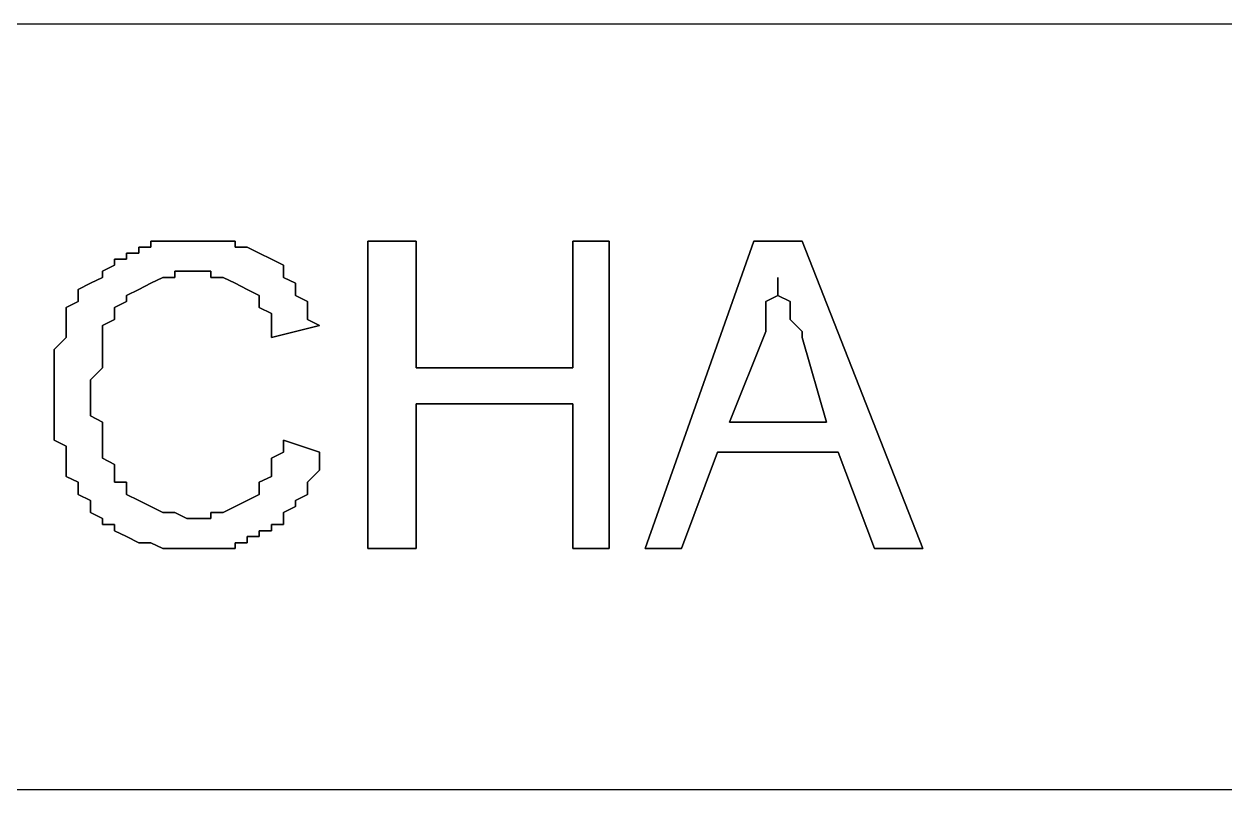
# Model space of a CAD drawing. Header units: metres. Extents: x 2.9 to 42.8, y 1.7 to 28.7.
# Drawn here: x 37.3256 to 37.6769, y 10.5851 to 10.8091 of the extents above; entities that cross this region are included whole.
import ezdxf

# ---------------------------------------------------------------- set-up
doc = ezdxf.new("R2010")
doc.units = ezdxf.units.M
doc.layers.add('NEGRO', color=7, linetype='Continuous')

msp = doc.modelspace()

# ---------------------------------------------------------------- linework, layer by layer
at = {"layer": 'NEGRO', "lineweight": -3}
for points in [[(42.3545, 10.8091), (36.389, 10.8091)], [(37.3662, 10.7456), (37.3627, 10.7456), (37.3662, 10.7456)], [(37.3627, 10.7456), (37.3627, 10.7438), (37.3627, 10.7456)], [(37.3698, 10.7456), (37.3662, 10.7456), (37.3698, 10.7456)], [(37.3733, 10.7456), (37.3698, 10.7456), (37.3733, 10.7456)], [(37.3768, 10.7456), (37.3733, 10.7456), (37.3768, 10.7456)], [(37.3803, 10.7456), (37.3768, 10.7456), (37.3803, 10.7456)], [(37.3839, 10.7456), (37.3803, 10.7456), (37.3839, 10.7456)], [(37.3874, 10.7456), (37.3839, 10.7456), (37.3874, 10.7456)], [(37.3874, 10.7438), (37.3874, 10.7456), (37.3874, 10.7438)], [(37.4403, 10.7456), (37.4262, 10.7456), (37.4403, 10.7456)], [(37.4262, 10.7456), (37.4262, 10.6557), (37.4262, 10.7456)], [(37.4403, 10.7086), (37.4403, 10.7456), (37.4403, 10.7086)], [(37.4968, 10.7456), (37.4862, 10.7456), (37.4968, 10.7456)], [(37.4862, 10.7456), (37.4862, 10.7086), (37.4862, 10.7456)], [(37.4968, 10.6557), (37.4968, 10.7456), (37.4968, 10.6557)], [(37.5391, 10.7456), (37.5073, 10.6557), (37.5391, 10.7456)], [(37.5532, 10.7456), (37.5391, 10.7456), (37.5532, 10.7456)], [(37.5885, 10.6557), (37.5532, 10.7456), (37.5885, 10.6557)], [(37.3592, 10.7421), (37.3556, 10.7421), (37.3592, 10.7421)], [(37.3556, 10.7421), (37.3556, 10.7403), (37.3556, 10.7421)], [(37.3627, 10.7438), (37.3592, 10.7438), (37.3627, 10.7438)], [(37.3592, 10.7438), (37.3592, 10.7421), (37.3592, 10.7438)], [(37.3909, 10.7438), (37.3874, 10.7438), (37.3909, 10.7438)], [(37.3944, 10.7421), (37.3909, 10.7438), (37.3944, 10.7421)], [(37.398, 10.7403), (37.3944, 10.7421), (37.398, 10.7403)], [(37.3521, 10.7386), (37.3486, 10.7368), (37.3521, 10.7386)], [(37.3556, 10.7403), (37.3521, 10.7403), (37.3556, 10.7403)], [(37.3521, 10.7403), (37.3521, 10.7386), (37.3521, 10.7403)], [(37.4015, 10.7386), (37.398, 10.7403), (37.4015, 10.7386)], [(37.4015, 10.7368), (37.4015, 10.7386), (37.4015, 10.7368)], [(37.3486, 10.735), (37.3451, 10.7333), (37.3486, 10.735)], [(37.3486, 10.7368), (37.3486, 10.735), (37.3486, 10.7368)], [(37.3627, 10.7333), (37.3662, 10.735), (37.3627, 10.7333)], [(37.3662, 10.735), (37.3698, 10.735), (37.3662, 10.735)], [(37.3698, 10.735), (37.3698, 10.7368), (37.3698, 10.735)], [(37.3698, 10.7368), (37.3733, 10.7368), (37.3698, 10.7368)], [(37.3733, 10.7368), (37.3768, 10.7368), (37.3733, 10.7368)], [(37.3768, 10.7368), (37.3803, 10.7368), (37.3768, 10.7368)], [(37.3803, 10.7368), (37.3803, 10.735), (37.3803, 10.7368)], [(37.3803, 10.735), (37.3839, 10.735), (37.3803, 10.735)], [(37.3839, 10.735), (37.3874, 10.7333), (37.3839, 10.735)], [(37.4015, 10.735), (37.4015, 10.7368), (37.4015, 10.735)], [(37.405, 10.7333), (37.4015, 10.735), (37.405, 10.7333)], [(37.5461, 10.7333), (37.5461, 10.735), (37.5461, 10.7333)], [(37.5461, 10.735), (37.5461, 10.7333), (37.5461, 10.735)], [(37.3451, 10.7333), (37.3415, 10.7315), (37.3451, 10.7333)], [(37.3415, 10.7315), (37.3415, 10.7297), (37.3415, 10.7315)], [(37.3556, 10.7297), (37.3592, 10.7315), (37.3556, 10.7297)], [(37.3592, 10.7315), (37.3627, 10.7333), (37.3592, 10.7315)], [(37.3874, 10.7333), (37.3909, 10.7315), (37.3874, 10.7333)], [(37.3909, 10.7315), (37.3944, 10.7297), (37.3909, 10.7315)], [(37.405, 10.7315), (37.405, 10.7333), (37.405, 10.7315)], [(37.405, 10.7297), (37.405, 10.7315), (37.405, 10.7297)], [(37.5461, 10.7315), (37.5461, 10.7333), (37.5461, 10.7315)], [(37.5461, 10.7333), (37.5461, 10.7315), (37.5461, 10.7333)], [(37.5461, 10.7297), (37.5461, 10.7315), (37.5461, 10.7297)], [(37.5461, 10.7315), (37.5461, 10.7297), (37.5461, 10.7315)], [(37.3415, 10.728), (37.338, 10.7262), (37.3415, 10.728)], [(37.3415, 10.7297), (37.3415, 10.728), (37.3415, 10.7297)], [(37.3521, 10.7262), (37.3556, 10.728), (37.3521, 10.7262)], [(37.3556, 10.728), (37.3556, 10.7297), (37.3556, 10.728)], [(37.3944, 10.7297), (37.3944, 10.728), (37.3944, 10.7297)], [(37.3944, 10.728), (37.3944, 10.7262), (37.3944, 10.728)], [(37.4086, 10.728), (37.405, 10.7297), (37.4086, 10.728)], [(37.4086, 10.7262), (37.4086, 10.728), (37.4086, 10.7262)], [(37.5426, 10.728), (37.5461, 10.7297), (37.5426, 10.728)], [(37.5426, 10.7244), (37.5426, 10.728), (37.5426, 10.7244)], [(37.5461, 10.7297), (37.5497, 10.728), (37.5461, 10.7297)], [(37.5497, 10.728), (37.5497, 10.7262), (37.5497, 10.728)], [(37.338, 10.7262), (37.338, 10.7244), (37.338, 10.7262)], [(37.338, 10.7244), (37.338, 10.7227), (37.338, 10.7244)], [(37.3521, 10.7244), (37.3521, 10.7262), (37.3521, 10.7244)], [(37.3521, 10.7227), (37.3521, 10.7244), (37.3521, 10.7227)], [(37.3944, 10.7262), (37.398, 10.7244), (37.3944, 10.7262)], [(37.398, 10.7244), (37.398, 10.7227), (37.398, 10.7244)], [(37.4086, 10.7244), (37.4086, 10.7262), (37.4086, 10.7244)], [(37.4086, 10.7227), (37.4086, 10.7244), (37.4086, 10.7227)], [(37.5426, 10.7227), (37.5426, 10.7244), (37.5426, 10.7227)], [(37.5497, 10.7262), (37.5497, 10.7244), (37.5497, 10.7262)], [(37.5497, 10.7244), (37.5497, 10.7227), (37.5497, 10.7244)], [(37.338, 10.7227), (37.338, 10.7209), (37.338, 10.7227)], [(37.338, 10.7209), (37.338, 10.7192), (37.338, 10.7209)], [(37.3486, 10.7209), (37.3521, 10.7227), (37.3486, 10.7209)], [(37.3486, 10.7192), (37.3486, 10.7209), (37.3486, 10.7192)], [(37.398, 10.7227), (37.398, 10.7209), (37.398, 10.7227)], [(37.398, 10.7209), (37.398, 10.7174), (37.398, 10.7209)], [(37.398, 10.7174), (37.4121, 10.7209), (37.398, 10.7174)], [(37.4121, 10.7209), (37.4086, 10.7227), (37.4121, 10.7209)], [(37.5426, 10.7209), (37.5426, 10.7227), (37.5426, 10.7209)], [(37.5426, 10.7192), (37.5426, 10.7209), (37.5426, 10.7192)], [(37.5497, 10.7227), (37.5532, 10.7192), (37.5497, 10.7227)], [(37.338, 10.7174), (37.3345, 10.7139), (37.338, 10.7174)], [(37.338, 10.7192), (37.338, 10.7174), (37.338, 10.7192)], [(37.3486, 10.7156), (37.3486, 10.7192), (37.3486, 10.7156)], [(37.532, 10.6927), (37.5426, 10.7192), (37.532, 10.6927)], [(37.5532, 10.7192), (37.5532, 10.7174), (37.5532, 10.7192)], [(37.5532, 10.7174), (37.5603, 10.6927), (37.5532, 10.7174)], [(37.3345, 10.7139), (37.3345, 10.7121), (37.3345, 10.7139)], [(37.3486, 10.7139), (37.3486, 10.7156), (37.3486, 10.7139)], [(37.3486, 10.7121), (37.3486, 10.7139), (37.3486, 10.7121)], [(37.3345, 10.7121), (37.3345, 10.7103), (37.3345, 10.7121)], [(37.3345, 10.7103), (37.3345, 10.7086), (37.3345, 10.7103)], [(37.3486, 10.7103), (37.3486, 10.7121), (37.3486, 10.7103)], [(37.3486, 10.7086), (37.3486, 10.7103), (37.3486, 10.7086)], [(37.3345, 10.7086), (37.3345, 10.705), (37.3345, 10.7086)], [(37.3451, 10.705), (37.3486, 10.7086), (37.3451, 10.705)], [(37.4862, 10.7086), (37.4403, 10.7086), (37.4862, 10.7086)], [(37.3345, 10.705), (37.3345, 10.7033), (37.3345, 10.705)], [(37.3345, 10.7033), (37.3345, 10.7015), (37.3345, 10.7033)], [(37.3451, 10.7033), (37.3451, 10.705), (37.3451, 10.7033)], [(37.3451, 10.7015), (37.3451, 10.7033), (37.3451, 10.7015)], [(37.3345, 10.7015), (37.3345, 10.6998), (37.3345, 10.7015)], [(37.3345, 10.6998), (37.3345, 10.698), (37.3345, 10.6998)], [(37.3451, 10.6998), (37.3451, 10.7015), (37.3451, 10.6998)], [(37.3451, 10.6962), (37.3451, 10.6998), (37.3451, 10.6962)], [(37.3345, 10.698), (37.3345, 10.6962), (37.3345, 10.698)], [(37.3345, 10.6962), (37.3345, 10.6945), (37.3345, 10.6962)], [(37.3451, 10.6945), (37.3451, 10.6962), (37.3451, 10.6945)], [(37.4403, 10.6557), (37.4403, 10.698), (37.4403, 10.6557)], [(37.4403, 10.698), (37.4862, 10.698), (37.4403, 10.698)], [(37.4862, 10.698), (37.4862, 10.6557), (37.4862, 10.698)], [(37.3345, 10.6945), (37.3345, 10.6909), (37.3345, 10.6945)], [(37.3486, 10.6927), (37.3451, 10.6945), (37.3486, 10.6927)], [(37.3486, 10.6909), (37.3486, 10.6927), (37.3486, 10.6909)], [(37.5603, 10.6927), (37.532, 10.6927), (37.5603, 10.6927)], [(37.3345, 10.6909), (37.3345, 10.6892), (37.3345, 10.6909)], [(37.3345, 10.6892), (37.3345, 10.6874), (37.3345, 10.6892)], [(37.3486, 10.6874), (37.3486, 10.6909), (37.3486, 10.6874)], [(37.3345, 10.6874), (37.338, 10.6856), (37.3345, 10.6874)], [(37.338, 10.6856), (37.338, 10.6839), (37.338, 10.6856)], [(37.3486, 10.6856), (37.3486, 10.6874), (37.3486, 10.6856)], [(37.3486, 10.6839), (37.3486, 10.6856), (37.3486, 10.6839)], [(37.4015, 10.6874), (37.4015, 10.6839), (37.4015, 10.6874)], [(37.4121, 10.6839), (37.4015, 10.6874), (37.4121, 10.6839)], [(37.338, 10.6839), (37.338, 10.6821), (37.338, 10.6839)], [(37.338, 10.6821), (37.338, 10.6803), (37.338, 10.6821)], [(37.3486, 10.6821), (37.3486, 10.6839), (37.3486, 10.6821)], [(37.3521, 10.6803), (37.3486, 10.6821), (37.3521, 10.6803)], [(37.4015, 10.6839), (37.398, 10.6821), (37.4015, 10.6839)], [(37.398, 10.6821), (37.398, 10.6803), (37.398, 10.6821)], [(37.4121, 10.6821), (37.4121, 10.6839), (37.4121, 10.6821)], [(37.4121, 10.6803), (37.4121, 10.6821), (37.4121, 10.6803)], [(37.5179, 10.6557), (37.5285, 10.6839), (37.5179, 10.6557)], [(37.5285, 10.6839), (37.5638, 10.6839), (37.5285, 10.6839)], [(37.5638, 10.6839), (37.5744, 10.6557), (37.5638, 10.6839)], [(37.338, 10.6803), (37.338, 10.6768), (37.338, 10.6803)], [(37.3521, 10.6768), (37.3521, 10.6803), (37.3521, 10.6768)], [(37.398, 10.6803), (37.398, 10.6786), (37.398, 10.6803)], [(37.398, 10.6786), (37.398, 10.6768), (37.398, 10.6786)], [(37.4086, 10.6751), (37.4121, 10.6786), (37.4086, 10.6751)], [(37.4121, 10.6786), (37.4121, 10.6803), (37.4121, 10.6786)], [(37.338, 10.6768), (37.3415, 10.6751), (37.338, 10.6768)], [(37.3415, 10.6751), (37.3415, 10.6733), (37.3415, 10.6751)], [(37.3521, 10.6751), (37.3521, 10.6768), (37.3521, 10.6751)], [(37.3556, 10.6751), (37.3521, 10.6751), (37.3556, 10.6751)], [(37.3556, 10.6733), (37.3556, 10.6751), (37.3556, 10.6733)], [(37.398, 10.6768), (37.3944, 10.6751), (37.398, 10.6768)], [(37.3944, 10.6751), (37.3944, 10.6733), (37.3944, 10.6751)], [(37.4086, 10.6733), (37.4086, 10.6751), (37.4086, 10.6733)], [(37.3415, 10.6733), (37.3415, 10.6715), (37.3415, 10.6733)], [(37.3415, 10.6715), (37.3451, 10.6698), (37.3415, 10.6715)], [(37.3556, 10.6715), (37.3556, 10.6733), (37.3556, 10.6715)], [(37.3592, 10.6698), (37.3556, 10.6715), (37.3592, 10.6698)], [(37.3944, 10.6715), (37.3909, 10.6698), (37.3944, 10.6715)], [(37.3944, 10.6733), (37.3944, 10.6715), (37.3944, 10.6733)], [(37.405, 10.6698), (37.4086, 10.6715), (37.405, 10.6698)], [(37.4086, 10.6715), (37.4086, 10.6733), (37.4086, 10.6715)], [(37.3451, 10.6698), (37.3451, 10.668), (37.3451, 10.6698)], [(37.3451, 10.668), (37.3451, 10.6662), (37.3451, 10.668)], [(37.3627, 10.668), (37.3592, 10.6698), (37.3627, 10.668)], [(37.3662, 10.6662), (37.3627, 10.668), (37.3662, 10.6662)], [(37.3874, 10.668), (37.3839, 10.6662), (37.3874, 10.668)], [(37.3909, 10.6698), (37.3874, 10.668), (37.3909, 10.6698)], [(37.4015, 10.6662), (37.405, 10.668), (37.4015, 10.6662)], [(37.405, 10.668), (37.405, 10.6698), (37.405, 10.668)], [(37.3451, 10.6662), (37.3486, 10.6645), (37.3451, 10.6662)], [(37.3486, 10.6645), (37.3486, 10.6627), (37.3486, 10.6645)], [(37.3698, 10.6662), (37.3662, 10.6662), (37.3698, 10.6662)], [(37.3733, 10.6645), (37.3698, 10.6662), (37.3733, 10.6645)], [(37.3768, 10.6645), (37.3733, 10.6645), (37.3768, 10.6645)], [(37.3803, 10.6645), (37.3768, 10.6645), (37.3803, 10.6645)], [(37.3839, 10.6662), (37.3803, 10.6662), (37.3839, 10.6662)], [(37.3803, 10.6662), (37.3803, 10.6645), (37.3803, 10.6662)], [(37.4015, 10.6645), (37.4015, 10.6662), (37.4015, 10.6645)], [(37.4015, 10.6627), (37.4015, 10.6645), (37.4015, 10.6627)], [(37.3486, 10.6627), (37.3521, 10.6627), (37.3486, 10.6627)], [(37.3521, 10.6627), (37.3521, 10.6609), (37.3521, 10.6627)], [(37.3521, 10.6609), (37.3556, 10.6592), (37.3521, 10.6609)], [(37.3944, 10.6592), (37.3944, 10.6609), (37.3944, 10.6592)], [(37.3944, 10.6609), (37.398, 10.6609), (37.3944, 10.6609)], [(37.398, 10.6609), (37.398, 10.6627), (37.398, 10.6609)], [(37.398, 10.6627), (37.4015, 10.6627), (37.398, 10.6627)], [(37.3556, 10.6592), (37.3592, 10.6574), (37.3556, 10.6592)], [(37.3592, 10.6574), (37.3627, 10.6574), (37.3592, 10.6574)], [(37.3627, 10.6574), (37.3662, 10.6557), (37.3627, 10.6574)], [(37.3874, 10.6557), (37.3874, 10.6574), (37.3874, 10.6557)], [(37.3874, 10.6574), (37.3909, 10.6574), (37.3874, 10.6574)], [(37.3909, 10.6574), (37.3909, 10.6592), (37.3909, 10.6574)], [(37.3909, 10.6592), (37.3944, 10.6592), (37.3909, 10.6592)], [(37.3662, 10.6557), (37.3698, 10.6557), (37.3662, 10.6557)], [(37.3698, 10.6557), (37.3733, 10.6557), (37.3698, 10.6557)], [(37.3733, 10.6557), (37.3768, 10.6557), (37.3733, 10.6557)], [(37.3768, 10.6557), (37.3803, 10.6557), (37.3768, 10.6557)], [(37.3803, 10.6557), (37.3839, 10.6557), (37.3803, 10.6557)], [(37.3839, 10.6557), (37.3874, 10.6557), (37.3839, 10.6557)], [(37.4262, 10.6557), (37.4403, 10.6557), (37.4262, 10.6557)], [(37.4862, 10.6557), (37.4968, 10.6557), (37.4862, 10.6557)], [(37.5073, 10.6557), (37.5179, 10.6557), (37.5073, 10.6557)], [(37.5744, 10.6557), (37.5885, 10.6557), (37.5744, 10.6557)], [(42.3545, 10.5851), (36.389, 10.5851)]]:
    msp.add_lwpolyline(points, dxfattribs=at)

doc.saveas('drawing.dxf')
